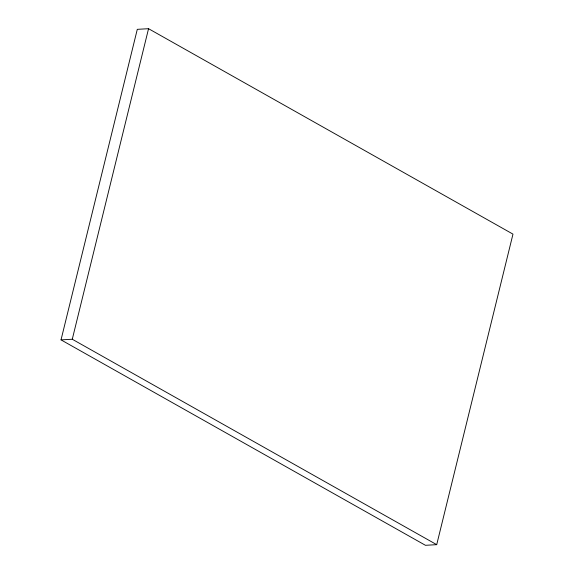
<?xml version="1.0" encoding="UTF-8"?>
<svg xmlns="http://www.w3.org/2000/svg" width="574" height="574" viewBox="0 0 574 574"><rect width="100%" height="100%" fill="white"/><g stroke="black" fill="none" stroke-linecap="round" stroke-linejoin="round"><path stroke-width="0.86" d="M61.023 339.873L137.294 29.331L148.551 28.7L512.977 234.127L436.706 544.669L425.449 545.3L61.023 339.873L72.274 339.241L436.706 544.669M72.274 339.241L148.551 28.7"/></g></svg>
